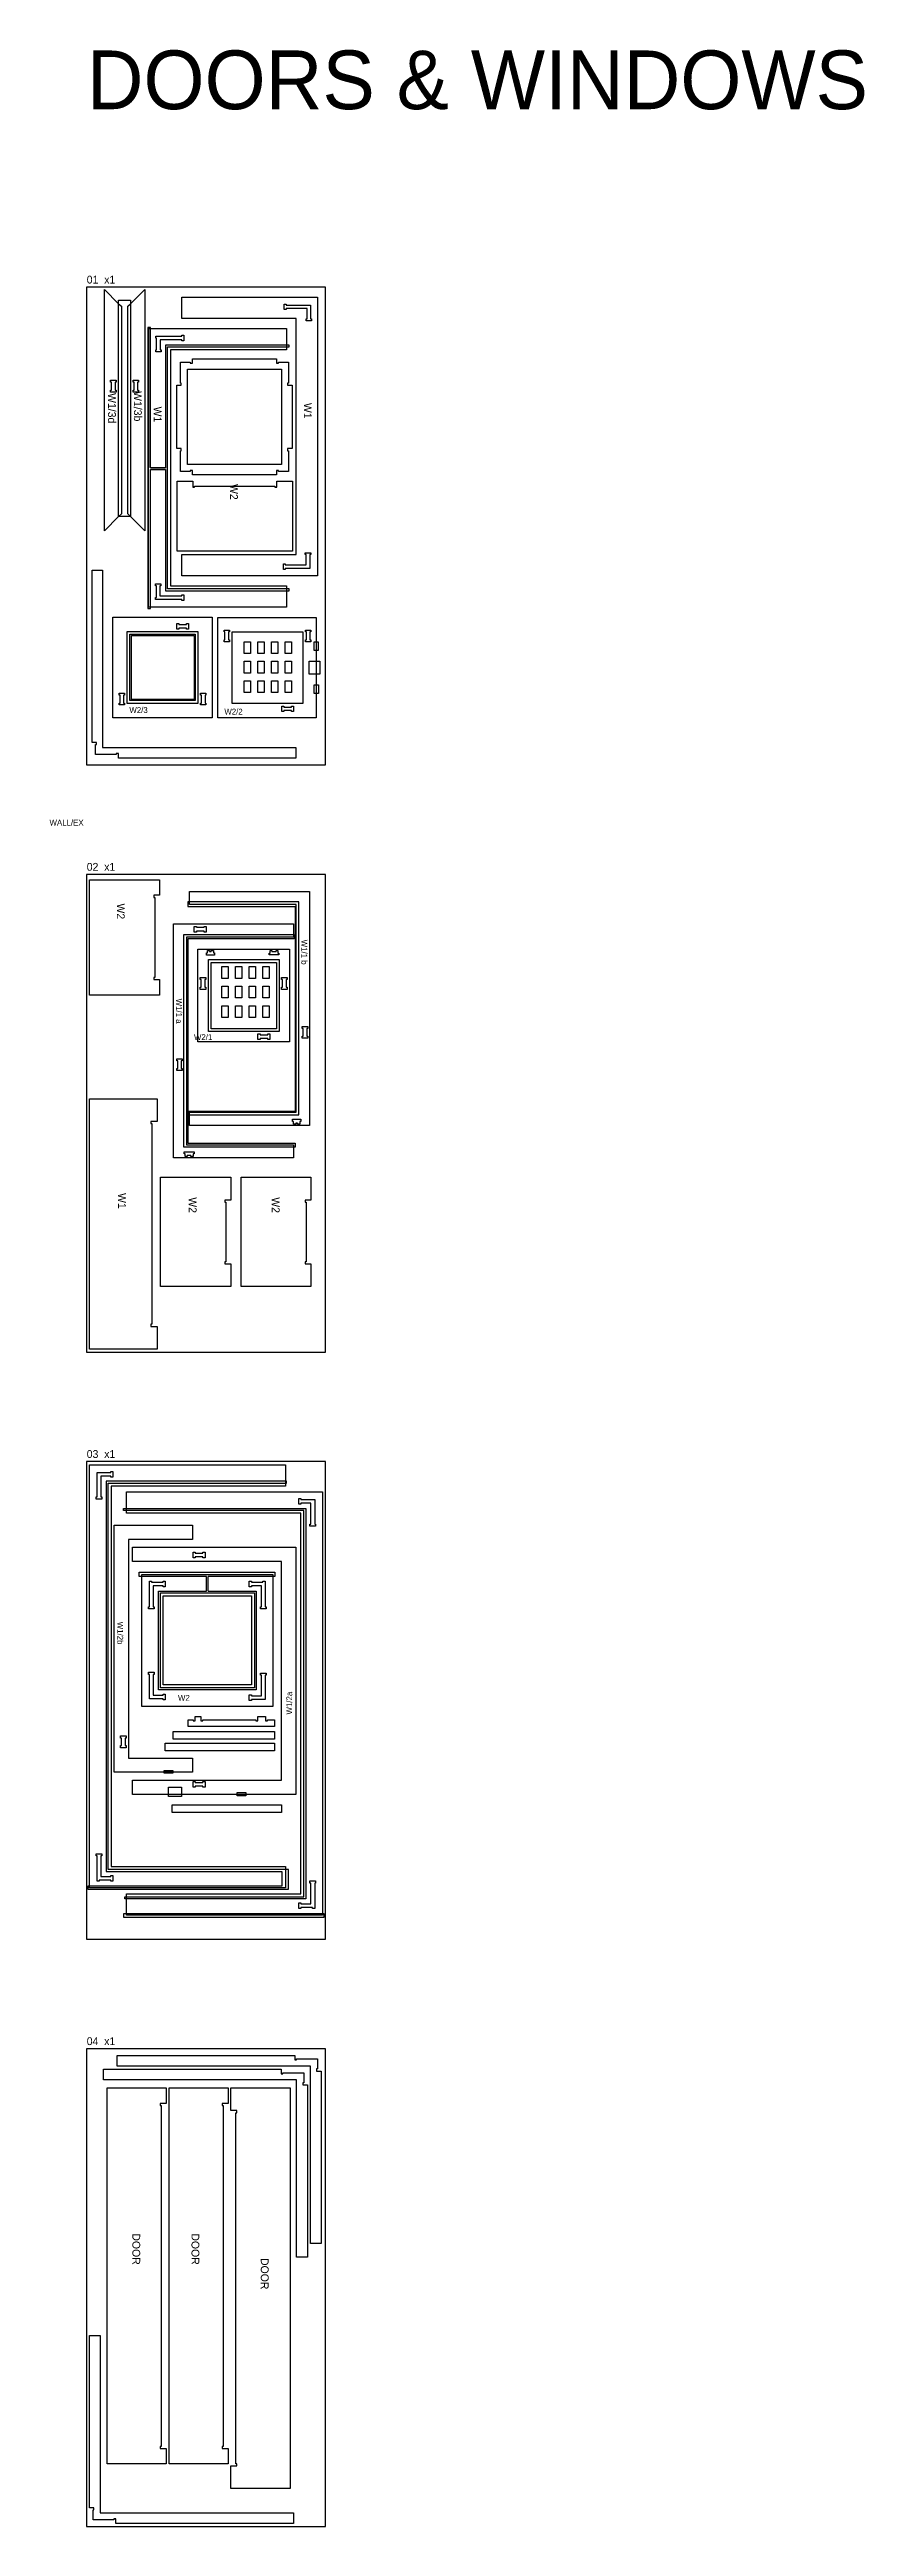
# Model space of a CAD drawing. Header units: inches. Extents: x -19170 to 42346, y 18707 to 54393.
# Drawn here: x -19170 to -15009, y 33707 to 46362 of the extents above; entities that cross this region are included whole.
import ezdxf

# ---------------------------------------------------------------- set-up
doc = ezdxf.new("R2010")
doc.units = ezdxf.units.IN
doc.header["$MEASUREMENT"] = 0
for name, color, linetype in [('00_SHEET_BirchPlywood_2440x1220x18', 74, 'CONTINUOUS'), ('1_3mmTOOL_2mmDEEP_CENTRE', 2, 'CONTINUOUS'), ('2_ROUT_7mmDEEP', 6, 'CONTINUOUS'), ('3__ROUT15mmDEEP', 30, 'CONTINUOUS'), ('4_6mmTOOL_CUTTHROUGH_INSIDE', 4, 'CONTINUOUS'), ('5_6mmTOOL_CUTTHROUGH_OUTSIDE', 5, 'CONTINUOUS')]:
    doc.layers.add(name, color=color, linetype=linetype)

msp = doc.modelspace()

# ---------------------------------------------------------------- linework, layer by layer
at = {"layer": '00_SHEET_BirchPlywood_2440x1220x18'}
for points in [[(-18981, 45147), (-18981, 42707), (-17761, 42707), (-17761, 45147)], [(-18981, 42147), (-18981, 39707), (-17761, 39707), (-17761, 42147)], [(-17761, 42147), (-18981, 42147), (-18981, 39707), (-17761, 39707)], [(-18981, 39147), (-18981, 36707), (-17761, 36707), (-17761, 39147)], [(-18981, 36147), (-18981, 33707), (-17761, 33707), (-17761, 36147)]]:
    msp.add_lwpolyline(points, close=True, dxfattribs=at)
at = {"layer": '2_ROUT_7mmDEEP'}
for p, q in [((-18654, 44942), (-18668, 44942)), ((-18668, 44942), (-18668, 43506)), ((-18654, 44224), (-18654, 44942)), ((-18578, 44224), (-18654, 44224)), ((-18654, 44224), (-18578, 44224)), ((-18654, 43506), (-18654, 44216)), ((-18654, 44216), (-18578, 44216)), ((-18668, 43506), (-18654, 43506)), ((-18368, 38486), (-18368, 38561)), ((-18360, 38486), (-18360, 38561))]:
    msp.add_line(p, q, dxfattribs=at)
for points in [[(-18817, 45082), (-18756, 45082), (-18756, 43976), (-18817, 43976)], [(-17972, 45033), (-17972, 45061), (-17962, 45061), (-17962, 45056), (-17837, 45056), (-17837, 44986), (-17832, 44986), (-17832, 44976), (-17860, 44976), (-17860, 44986), (-17855, 44986), (-17855, 45038), (-17962, 45038), (-17962, 45033)], [(-18628, 44817), (-18628, 44827), (-18623, 44827), (-18623, 44887), (-18628, 44887), (-18628, 44897), (-18494, 44897), (-18494, 44902), (-18484, 44902), (-18484, 44874), (-18494, 44874), (-18494, 44879), (-18605, 44879), (-18605, 44827), (-18600, 44827), (-18600, 44817)], [(-18858, 44612), (-18858, 44622), (-18853, 44622), (-18853, 44662), (-18858, 44662), (-18858, 44672), (-18830, 44672), (-18830, 44662), (-18835, 44662), (-18835, 44622), (-18830, 44622), (-18830, 44612)], [(-18743, 44612), (-18743, 44622), (-18738, 44622), (-18738, 44662), (-18743, 44662), (-18743, 44672), (-18715, 44672), (-18715, 44662), (-18720, 44662), (-18720, 44622), (-18715, 44622), (-18715, 44612)], [(-17976, 43734), (-17966, 43734), (-17966, 43729), (-17859, 43729), (-17859, 43781), (-17864, 43781), (-17864, 43791), (-17836, 43791), (-17836, 43781), (-17841, 43781), (-17841, 43711), (-17966, 43711), (-17966, 43706), (-17976, 43706)], [(-18629, 43632), (-18601, 43632), (-18601, 43622), (-18606, 43622), (-18606, 43570), (-18494, 43570), (-18494, 43575), (-18484, 43575), (-18484, 43547), (-18494, 43547), (-18494, 43552), (-18629, 43552), (-18629, 43562), (-18624, 43562), (-18624, 43622), (-18629, 43622)], [(-18520, 43429), (-18510, 43429), (-18510, 43424), (-18470, 43424), (-18470, 43429), (-18460, 43429), (-18460, 43401), (-18470, 43401), (-18470, 43406), (-18510, 43406), (-18510, 43401), (-18520, 43401)], [(-18774, 43388), (-18412, 43388), (-18412, 43021), (-18774, 43021)], [(-18752, 43368), (-18431, 43368), (-18431, 43041), (-18752, 43041)], [(-18815, 43073), (-18787, 43073), (-18787, 43063), (-18792, 43063), (-18792, 43023), (-18787, 43023), (-18787, 43013), (-18815, 43013), (-18815, 43023), (-18810, 43023), (-18810, 43063), (-18815, 43063)], [(-18399, 43073), (-18371, 43073), (-18371, 43063), (-18376, 43063), (-18376, 43023), (-18371, 43023), (-18371, 43013), (-18399, 43013), (-18399, 43023), (-18394, 43023), (-18394, 43063), (-18399, 43063)], [(-18431, 41853), (-18431, 41882), (-18420, 41882), (-18420, 41877), (-18381, 41877), (-18381, 41882), (-18370, 41882), (-18370, 41853), (-18381, 41853), (-18381, 41858), (-18420, 41858), (-18420, 41853)], [(-18401, 41560), (-18401, 41571), (-18396, 41571), (-18396, 41610), (-18401, 41610), (-18401, 41621), (-18372, 41621), (-18372, 41610), (-18377, 41610), (-18377, 41571), (-18372, 41571), (-18372, 41560)], [(-17985, 41560), (-17985, 41571), (-17980, 41571), (-17980, 41610), (-17985, 41610), (-17985, 41621), (-17956, 41621), (-17956, 41610), (-17961, 41610), (-17961, 41571), (-17956, 41571), (-17956, 41560)], [(-18106, 41304), (-18106, 41333), (-18095, 41333), (-18095, 41328), (-18056, 41328), (-18056, 41333), (-18045, 41333), (-18045, 41304), (-18056, 41304), (-18056, 41309), (-18095, 41309), (-18095, 41304)], [(-17880, 41310), (-17880, 41321), (-17875, 41321), (-17875, 41360), (-17880, 41360), (-17880, 41371), (-17851, 41371), (-17851, 41360), (-17856, 41360), (-17856, 41321), (-17851, 41321), (-17851, 41310)], [(-18520, 41155), (-18515, 41155), (-18515, 41195), (-18520, 41195), (-18520, 41205), (-18492, 41205), (-18492, 41195), (-18497, 41195), (-18497, 41155), (-18492, 41155), (-18492, 41145), (-18520, 41145)], [(-18903, 38956), (-18932, 38956), (-18932, 38967), (-18927, 38967), (-18927, 39092), (-18857, 39092), (-18857, 39097), (-18846, 39097), (-18846, 39068), (-18857, 39068), (-18857, 39073), (-18908, 39073), (-18908, 38967), (-18903, 38967)], [(-17840, 38817), (-17840, 38828), (-17835, 38828), (-17835, 38934), (-17886, 38934), (-17886, 38929), (-17897, 38929), (-17897, 38958), (-17886, 38958), (-17886, 38953), (-17816, 38953), (-17816, 38828), (-17811, 38828), (-17811, 38817)], [(-18636, 38395), (-18665, 38395), (-18665, 38406), (-18660, 38406), (-18660, 38536), (-18649, 38536), (-18649, 38531), (-18590, 38531), (-18590, 38536), (-18579, 38536), (-18579, 38507), (-18590, 38507), (-18590, 38512), (-18641, 38512), (-18641, 38406), (-18636, 38406)], [(-18604, 37991), (-18604, 38476), (-18124, 38476), (-18124, 37991)], [(-18093, 38395), (-18093, 38406), (-18088, 38406), (-18088, 38512), (-18139, 38512), (-18139, 38507), (-18150, 38507), (-18150, 38536), (-18139, 38536), (-18139, 38531), (-18080, 38531), (-18080, 38536), (-18069, 38536), (-18069, 38406), (-18064, 38406), (-18064, 38395)], [(-18579, 37930), (-18590, 37930), (-18590, 37935), (-18660, 37935), (-18660, 38060), (-18665, 38060), (-18665, 38071), (-18636, 38071), (-18636, 38060), (-18641, 38060), (-18641, 37954), (-18590, 37954), (-18590, 37959), (-18579, 37959)], [(-18150, 37926), (-18150, 37955), (-18139, 37955), (-18139, 37950), (-18088, 37950), (-18088, 38056), (-18093, 38056), (-18093, 38067), (-18064, 38067), (-18064, 38056), (-18069, 38056), (-18069, 37931), (-18139, 37931), (-18139, 37926)], [(-18846, 37003), (-18857, 37003), (-18857, 37008), (-18916, 37008), (-18916, 37003), (-18927, 37003), (-18927, 37133), (-18932, 37133), (-18932, 37144), (-18903, 37144), (-18903, 37133), (-18908, 37133), (-18908, 37027), (-18857, 37027), (-18857, 37032), (-18846, 37032)], [(-17897, 36864), (-17897, 36893), (-17886, 36893), (-17886, 36888), (-17835, 36888), (-17835, 36994), (-17840, 36994), (-17840, 37005), (-17811, 37005), (-17811, 36994), (-17816, 36994), (-17816, 36864), (-17827, 36864), (-17827, 36869), (-17886, 36869), (-17886, 36864)], [(-18791, 36839), (-17769, 36839), (-17769, 36818), (-18791, 36818)]]:
    msp.add_lwpolyline(points, close=True, dxfattribs=at)
for points in [[(-17946, 43607), (-18568, 43607), (-18568, 44842), (-17947, 44842), (-17947, 44852), (-18578, 44852), (-18578, 44224)], [(-18578, 44216), (-18578, 43597), (-17960, 43597), (-17946, 43597), (-17946, 43607)], [(-18456, 40919), (-18463, 40919), (-18463, 40919), (-18463, 40919), (-17897, 40919), (-17897, 42007), (-18463, 42007), (-18463, 41983), (-17915, 41983), (-17915, 40936), (-18463, 40936), (-18463, 40919)], [(-17916, 40753), (-18484, 40753), (-18484, 41841), (-17925, 41841), (-17920, 41841), (-17920, 41819), (-18463, 41819), (-18463, 40775), (-17916, 40775), (-17916, 40753)], [(-17960, 39047), (-18881, 39047), (-18881, 37053), (-17984, 37053), (-17984, 36978), (-18974, 36978), (-18974, 36962), (-17950, 36962), (-17950, 37063), (-18871, 37063), (-18871, 39037), (-17960, 39037), (-17960, 39047)], [(-18786, 36924), (-17871, 36924), (-17871, 38898), (-18793, 38898), (-18793, 38908), (-17861, 38908), (-17861, 36914), (-18786, 36914), (-18786, 36924)], [(-18368, 38561), (-18712, 38561), (-18712, 38582), (-18020, 38582), (-18020, 38561), (-18360, 38561)], [(-18360, 38486), (-18114, 38486), (-18114, 37981), (-18614, 37981), (-18614, 38486), (-18368, 38486)]]:
    msp.add_lwpolyline(points, dxfattribs=at)
at = {"layer": '3__ROUT15mmDEEP'}
for points in [[(-17818, 43336), (-17798, 43336), (-17798, 43291), (-17818, 43291)], [(-17845, 43237), (-17789, 43237), (-17789, 43171), (-17845, 43171)], [(-17818, 43116), (-17796, 43116), (-17796, 43071), (-17818, 43071)], [(-18585, 37569), (-18540, 37569), (-18540, 37556), (-18585, 37556)], [(-18562, 37484), (-18496, 37484), (-18496, 37436), (-18562, 37436)], [(-18212, 37457), (-18167, 37457), (-18167, 37440), (-18212, 37440)]]:
    msp.add_lwpolyline(points, close=True, dxfattribs=at)
at = {"layer": '4_6mmTOOL_CUTTHROUGH_INSIDE'}
for points in [[(-18466, 44242), (-18466, 44728), (-17985, 44728), (-17985, 44242)], [(-18760, 43374), (-18426, 43374), (-18426, 43035), (-18760, 43035)], [(-18279, 43396), (-18251, 43396), (-18251, 43386), (-18256, 43386), (-18256, 43346), (-18251, 43346), (-18251, 43336), (-18279, 43336), (-18279, 43346), (-18274, 43346), (-18274, 43386), (-18279, 43386)], [(-18238, 43387), (-17876, 43387), (-17876, 43020), (-18238, 43020)], [(-17863, 43396), (-17835, 43396), (-17835, 43386), (-17840, 43386), (-17840, 43346), (-17835, 43346), (-17835, 43336), (-17863, 43336), (-17863, 43346), (-17858, 43346), (-17858, 43386), (-17863, 43386)], [(-17984, 43007), (-17974, 43007), (-17974, 43002), (-17934, 43002), (-17934, 43007), (-17924, 43007), (-17924, 42979), (-17934, 42979), (-17934, 42984), (-17974, 42984), (-17974, 42979), (-17984, 42979)], [(-18369, 41735), (-18369, 41746), (-18364, 41746), (-18364, 41759), (-18353, 41759), (-18353, 41754), (-18344, 41754), (-18344, 41759), (-18333, 41759), (-18333, 41746), (-18328, 41746), (-18328, 41735)], [(-18345, 41359), (-18345, 41698), (-18011, 41698), (-18011, 41359)], [(-18048, 41736), (-18048, 41745), (-18043, 41745), (-18043, 41758), (-18034, 41758), (-18034, 41753), (-18013, 41753), (-18013, 41758), (-18004, 41758), (-18004, 41745), (-17999, 41745), (-17999, 41736)], [(-17929, 40897), (-17887, 40897), (-17887, 40885), (-17892, 40885), (-17892, 40872), (-17904, 40872), (-17904, 40877), (-17912, 40877), (-17912, 40872), (-17924, 40872), (-17924, 40885), (-17929, 40885)], [(-18483, 40730), (-18432, 40730), (-18432, 40719), (-18437, 40719), (-18437, 40706), (-18448, 40706), (-18448, 40711), (-18467, 40711), (-18467, 40706), (-18478, 40706), (-18478, 40719), (-18483, 40719)], [(-18437, 38655), (-18437, 38684), (-18426, 38684), (-18426, 38679), (-18387, 38679), (-18387, 38684), (-18376, 38684), (-18376, 38655), (-18387, 38655), (-18387, 38660), (-18426, 38660), (-18426, 38655)], [(-18779, 37685), (-18808, 37685), (-18808, 37696), (-18803, 37696), (-18803, 37735), (-18808, 37735), (-18808, 37746), (-18779, 37746), (-18779, 37735), (-18784, 37735), (-18784, 37696), (-18779, 37696)], [(-18437, 37484), (-18437, 37513), (-18426, 37513), (-18426, 37508), (-18387, 37508), (-18387, 37513), (-18376, 37513), (-18376, 37484), (-18387, 37484), (-18387, 37489), (-18426, 37489), (-18426, 37484)]]:
    msp.add_lwpolyline(points, close=True, dxfattribs=at)
at = {"layer": '5_6mmTOOL_CUTTHROUGH_OUTSIDE'}
for points in [[(-18890, 43903), (-18890, 45136), (-18817, 45063), (-18803, 45050), (-18803, 43990), (-18817, 43976)], [(-18756, 43976), (-18770, 43990), (-18770, 45050), (-18756, 45063), (-18683, 45136), (-18683, 43903)], [(-18494, 43781), (-17911, 43781), (-17911, 44987), (-18494, 44987), (-18494, 45001), (-18494, 45011), (-18494, 45096), (-17801, 45096), (-17802, 43672), (-18494, 43672), (-18494, 43756), (-18494, 43766)], [(-18663, 44936), (-18653, 44936), (-17960, 44936), (-17960, 44852), (-17960, 44842), (-17960, 44827), (-18553, 44827), (-18553, 43621), (-17960, 43621), (-17960, 43607), (-17960, 43597), (-17960, 43512), (-18654, 43512), (-18664, 43512)], [(-18502, 44206), (-18502, 44312), (-18497, 44312), (-18497, 44323), (-18520, 44323), (-18520, 44647), (-18497, 44647), (-18497, 44658), (-18502, 44658), (-18502, 44764), (-18451, 44764), (-18451, 44759), (-18440, 44759), (-18440, 44782), (-18011, 44782), (-18011, 44759), (-18000, 44759), (-18000, 44764), (-17949, 44764), (-17949, 44658), (-17954, 44658), (-17954, 44647), (-17931, 44647), (-17931, 44323), (-17954, 44323), (-17954, 44312), (-17949, 44312), (-17949, 44206), (-18000, 44206), (-18000, 44211), (-18011, 44211), (-18011, 44188), (-18440, 44188), (-18440, 44211), (-18451, 44211), (-18451, 44206)], [(-18519, 43798), (-18519, 44156), (-18439, 44156), (-18439, 44126), (-18429, 44126), (-18429, 44131), (-18019, 44131), (-18019, 44126), (-18009, 44126), (-18009, 44156), (-17929, 44156), (-17929, 43798)], [(-18899, 43702), (-18899, 42796), (-17912, 42796), (-17912, 42742), (-18818, 42742), (-18818, 42765), (-18829, 42765), (-18829, 42760), (-18935, 42760), (-18935, 42811), (-18930, 42811), (-18930, 42822), (-18953, 42822), (-18953, 43702)], [(-18339, 43461), (-18339, 42948), (-18847, 42948), (-18847, 43461)], [(-18311, 43460), (-17808, 43460), (-17808, 43336), (-17808, 43291), (-17808, 43237), (-17808, 43171), (-17808, 43116), (-17808, 43071), (-17808, 42948), (-18311, 42948)], [(-18176, 43336), (-18144, 43336), (-18144, 43276), (-18176, 43276)], [(-18106, 43336), (-18074, 43336), (-18074, 43276), (-18106, 43276)], [(-18036, 43336), (-18004, 43336), (-18004, 43276), (-18036, 43276)], [(-17966, 43336), (-17934, 43336), (-17934, 43276), (-17966, 43276)], [(-18176, 43236), (-18144, 43236), (-18144, 43176), (-18176, 43176)], [(-18106, 43236), (-18074, 43236), (-18074, 43176), (-18106, 43176)], [(-18036, 43236), (-18004, 43236), (-18004, 43176), (-18036, 43176)], [(-17966, 43236), (-17934, 43236), (-17934, 43176), (-17966, 43176)], [(-18176, 43136), (-18144, 43136), (-18144, 43076), (-18176, 43076)], [(-18106, 43136), (-18074, 43136), (-18074, 43076), (-18106, 43076)], [(-18036, 43136), (-18004, 43136), (-18004, 43076), (-18036, 43076)], [(-17966, 43136), (-17934, 43136), (-17934, 43076), (-17966, 43076)], [(-18966, 41531), (-18966, 42120), (-18608, 42120), (-18608, 42041), (-18638, 42041), (-18638, 42030), (-18633, 42030), (-18633, 41621), (-18638, 41621), (-18638, 41610), (-18608, 41610), (-18608, 41531)], [(-18455, 40932), (-17911, 40932), (-17911, 41993), (-18455, 41993), (-18455, 42007), (-18455, 42060), (-17843, 42060), (-17843, 40865), (-18455, 40865), (-18455, 40919)], [(-18537, 41894), (-17925, 41894), (-17925, 41841), (-17925, 41827), (-18470, 41827), (-18470, 40766), (-17925, 40766), (-17925, 40753), (-17925, 40699), (-18537, 40699)], [(-18413, 41292), (-18413, 41766), (-17944, 41766), (-17944, 41292)], [(-18359, 41345), (-18359, 41712), (-17997, 41712), (-17997, 41345)], [(-18290, 41616), (-18290, 41676), (-18258, 41676), (-18258, 41616)], [(-18220, 41616), (-18220, 41676), (-18188, 41676), (-18188, 41616)], [(-18150, 41616), (-18150, 41676), (-18118, 41676), (-18118, 41616)], [(-18080, 41616), (-18080, 41676), (-18048, 41676), (-18048, 41616)], [(-18290, 41516), (-18290, 41576), (-18258, 41576), (-18258, 41516)], [(-18220, 41516), (-18220, 41576), (-18188, 41576), (-18188, 41516)], [(-18150, 41516), (-18150, 41576), (-18118, 41576), (-18118, 41516)], [(-18080, 41516), (-18080, 41576), (-18048, 41576), (-18048, 41516)], [(-18290, 41416), (-18290, 41476), (-18258, 41476), (-18258, 41416)], [(-18220, 41416), (-18220, 41476), (-18188, 41476), (-18188, 41416)], [(-18150, 41416), (-18150, 41476), (-18118, 41476), (-18118, 41416)], [(-18080, 41416), (-18080, 41476), (-18048, 41476), (-18048, 41416)], [(-18621, 41001), (-18621, 40885), (-18653, 40885), (-18653, 40874), (-18648, 40874), (-18648, 39849), (-18653, 39849), (-18653, 39838), (-18621, 39838), (-18621, 39722), (-18966, 39722), (-18966, 41001)], [(-18603, 40600), (-18245, 40600), (-18245, 40483), (-18275, 40483), (-18275, 40473), (-18270, 40473), (-18270, 40168), (-18275, 40168), (-18275, 40158), (-18245, 40158), (-18245, 40041), (-18603, 40041)], [(-18192, 40600), (-17835, 40600), (-17835, 40483), (-17865, 40483), (-17865, 40473), (-17860, 40473), (-17860, 40168), (-17865, 40168), (-17865, 40158), (-17835, 40158), (-17835, 40041), (-18192, 40041)], [(-18966, 36969), (-18966, 36978), (-18966, 39131), (-17965, 39131), (-17965, 39047), (-17965, 39037), (-17965, 39022), (-18856, 39022), (-18856, 37078), (-17965, 37078), (-17965, 37063), (-17965, 37053), (-17965, 36969)], [(-18777, 36830), (-18777, 36839), (-18777, 36914), (-18777, 36924), (-18777, 36939), (-17886, 36939), (-17886, 38883), (-18777, 38883), (-18777, 38898), (-18777, 38908), (-18777, 38992), (-17776, 38992), (-17776, 36839), (-17776, 36830)], [(-18585, 37560), (-18840, 37560), (-18840, 38822), (-18440, 38822), (-18440, 38750), (-18767, 38750), (-18767, 37632), (-18440, 37632), (-18440, 37560), (-18540, 37560)], [(-18562, 37447), (-18746, 37447), (-18746, 37520), (-17985, 37520), (-17985, 38637), (-18746, 38637), (-18746, 38710), (-17912, 38710), (-17912, 37447), (-18167, 37447), (-18212, 37447), (-18496, 37447)], [(-18699, 37896), (-18699, 38561), (-18699, 38571), (-18030, 38571), (-18030, 38561), (-18030, 37896)], [(-18590, 38006), (-18590, 38461), (-18139, 38461), (-18139, 38006)], [(-18462, 37793), (-18462, 37827), (-18437, 37827), (-18437, 37822), (-18427, 37822), (-18427, 37845), (-18397, 37845), (-18397, 37822), (-18387, 37822), (-18387, 37827), (-18117, 37827), (-18117, 37822), (-18107, 37822), (-18107, 37845), (-18067, 37845), (-18067, 37822), (-18057, 37822), (-18057, 37827), (-18022, 37827), (-18022, 37793)], [(-18539, 37729), (-18539, 37768), (-18021, 37768), (-18021, 37729)], [(-18580, 37670), (-18580, 37709), (-18021, 37709), (-18021, 37670)], [(-18544, 37355), (-18544, 37394), (-17985, 37394), (-17985, 37355)], [(-17838, 35153), (-17838, 36059), (-18824, 36059), (-18824, 36113), (-17918, 36113), (-17918, 36090), (-17908, 36090), (-17908, 36095), (-17801, 36095), (-17801, 36044), (-17806, 36044), (-17806, 36033), (-17783, 36033), (-17783, 35153)], [(-17853, 35083), (-17908, 35083), (-17908, 35989), (-18894, 35989), (-18894, 36043), (-17988, 36043), (-17988, 36020), (-17978, 36020), (-17978, 36025), (-17871, 36025), (-17871, 35974), (-17876, 35974), (-17876, 35963), (-17853, 35963)], [(-18575, 34026), (-18876, 34026), (-18876, 35947), (-18575, 35947), (-18575, 35868), (-18605, 35868), (-18605, 35857), (-18600, 35857), (-18600, 34116), (-18605, 34116), (-18605, 34105), (-18575, 34105)], [(-18258, 34026), (-18559, 34026), (-18559, 35947), (-18258, 35947), (-18258, 35868), (-18288, 35868), (-18288, 35857), (-18283, 35857), (-18283, 34116), (-18288, 34116), (-18288, 34105), (-18258, 34105)], [(-17942, 33900), (-18244, 33900), (-18244, 34017), (-18214, 34017), (-18214, 34027), (-18219, 34027), (-18219, 35820), (-18214, 35820), (-18214, 35831), (-18244, 35831), (-18244, 35947), (-17942, 35947)], [(-17925, 33776), (-17925, 33722), (-18831, 33722), (-18831, 33745), (-18841, 33745), (-18841, 33740), (-18948, 33740), (-18948, 33791), (-18943, 33791), (-18943, 33802), (-18966, 33802), (-18966, 34682), (-18911, 34682), (-18911, 33776)]]:
    msp.add_lwpolyline(points, close=True, dxfattribs=at)

# ---------------------------------------------------------------- texts
at = {"layer": '00_SHEET_BirchPlywood_2440x1220x18', "attachment_point": 1}
for s, width, insert, char_height in [('DOORS & WINDOWS', 5572.92, (-18980, 46357), 300), ('01  x1', 871.79, (-18980, 45206), 40), ('02  x1', 871.79, (-18980, 42206), 40), ('03  x1', 871.79, (-18980, 39206), 40), ('04  x1', 871.79, (-18980, 36206), 40)]:
    msp.add_mtext_dynamic_manual_height_columns(s, width=width, gutter_width=200, heights=[0], dxfattribs=dict(at, insert=insert, char_height=char_height))
at = {"layer": '1_3mmTOOL_2mmDEEP_CENTRE', "attachment_point": 1}
for s, insert, char_height, rotation in [('\\A1;{\\W4.33531; }W1/3d', (-18831, 44671), 40, 270), ('\\A1;{\\W4.33531; }W1/3b', (-18699, 44681), 40, 270), ('{\\W5.83531; }W1', (-17831, 44643), 40, 270), ('{\\W5.83531; }W1', (-18598, 44624), 40, 270), ('{\\W5.66864; }W2', (-18208, 44226), 40, 270), ('{\\W5.66864; }W2', (-18786, 42083), 40, 270), ('\\A1;{\\W6.22485; }W1/1 b', (-17854, 41883), 30, 270), ('\\A1;{\\W6.22485; }W1/1 a', (-18494, 41582), 30, 270), ('{\\W5.83531; }W1', (-18780, 40606), 40, 270), ('{\\W5.66864; }W2', (-18419, 40582), 40, 270), ('{\\W5.66864; }W2', (-17995, 40582), 40, 270), ('\\A1;{\\W6.55819; }W1/2b', (-18794, 38402), 30, 270), ('\\A1;{\\W6.55819; }W1/2a', (-17961, 37782), 30, 90), ('{\\W4.83531; }DOOR', (-18707, 35276), 40, 270), ('{\\W4.83531; }DOOR', (-18405, 35276), 40, 270), ('{\\W4.83531; }DOOR', (-18051, 35150), 40, 270)]:
    msp.add_mtext_dynamic_manual_height_columns(s, width=533.49, gutter_width=200, heights=[0], dxfattribs=dict(at, insert=insert, char_height=char_height, rotation=rotation))
at = {"layer": '1_3mmTOOL_2mmDEEP_CENTRE', "char_height": 30, "attachment_point": 1}
for s, insert in [('{\\W6.89152; }W2/3', (-18839, 43002)), ('{\\W6.89152; }W2/2', (-18354, 42994)), ('{\\W5.39152; }WALL/EX', (-19230, 42427)), ('{\\W7.05819; }W2/1', (-18511, 41331)), ('{\\W7.89152; }W2', (-18602, 37955))]:
    msp.add_mtext_dynamic_manual_height_columns(s, width=533.49, gutter_width=200, heights=[0], dxfattribs=dict(at, insert=insert))

doc.saveas('drawing.dxf')
